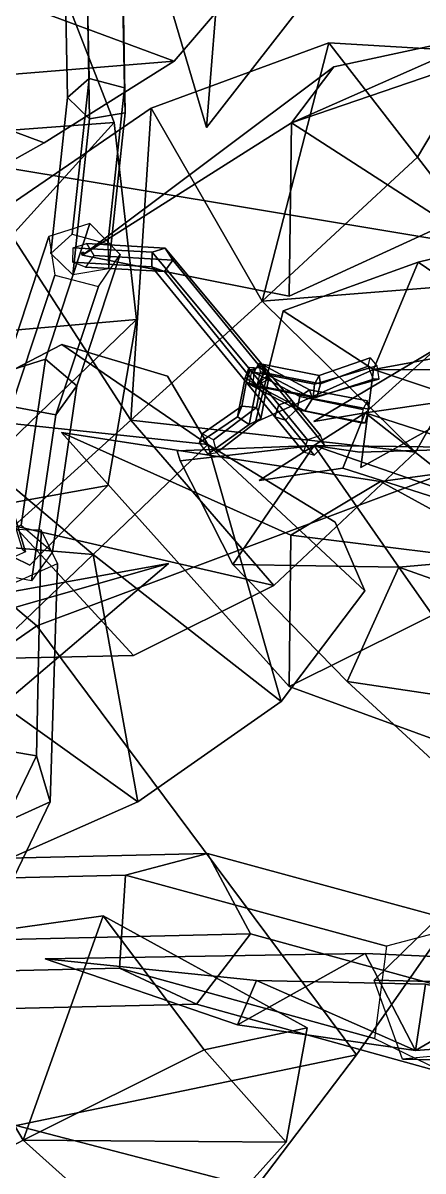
# Model space of a CAD drawing. Header units: metres. Extents: x -208 to 315, y -224 to 287.
# Drawn here: x 162.15 to 174.87, y 115.79 to 152.3 of the extents above; entities that cross this region are included whole.
import ezdxf

# ---------------------------------------------------------------- set-up
doc = ezdxf.new("R2010")
doc.units = ezdxf.units.M

msp = doc.modelspace()

# ---------------------------------------------------------------- linework, layer by layer
at = {"layer": 'Breeder_Intrnd', "color": 3}
for points in [[(164.252, 150.5368, 703.6638), (164.1252, 156.3214, 706.4879), (163.4504, 155.8794, 707.3523), (163.5708, 149.9271, 704.4135)], [(165.379, 150.2373, 703.8592), (165.2585, 156.1896, 706.798), (164.1252, 156.3214, 706.4879), (164.252, 150.5368, 703.6638)], [(165.4048, 149.4397, 704.7316), (165.2947, 155.665, 707.8569), (165.2585, 156.1896, 706.798), (165.379, 150.2373, 703.8592)], [(163.5708, 149.9271, 704.4135), (163.4504, 155.8794, 707.3523), (164.1604, 155.4703, 708.2047), (164.2704, 149.2451, 705.0793)], [(164.2704, 149.2451, 705.0793), (164.1604, 155.4703, 708.2047), (165.2947, 155.665, 707.8569), (165.4048, 149.4397, 704.7316)], [(163.7177, 145.5768, 699.1446), (164.252, 150.5368, 703.6638), (163.5708, 149.9271, 704.4135), (163.0366, 144.9671, 699.8943)], [(164.8447, 145.2773, 699.34), (165.379, 150.2373, 703.8592), (164.252, 150.5368, 703.6638), (163.7177, 145.5768, 699.1446)], [(164.8705, 144.4797, 700.2124), (165.4048, 149.4397, 704.7316), (165.379, 150.2373, 703.8592), (164.8447, 145.2773, 699.34)], [(163.0366, 144.9671, 699.8943), (163.5708, 149.9271, 704.4135), (164.2704, 149.2451, 705.0793), (163.7362, 144.2851, 700.5602)], [(163.7362, 144.2851, 700.5602), (164.2704, 149.2451, 705.0793), (165.4048, 149.4397, 704.7316), (164.8705, 144.4797, 700.2124)], [(162.8714, 141.6097, 692.1566), (164.2798, 145.9191, 699.1703), (162.9769, 145.5044, 699.6867), (161.5685, 141.195, 692.673)], [(163.8654, 140.761, 692.7545), (165.2426, 144.9335, 699.5797), (164.2798, 145.9191, 699.1703), (162.8714, 141.6097, 692.1566)], [(161.5685, 141.195, 692.673), (162.9769, 145.5044, 699.6867), (163.1658, 144.2726, 700.4028), (161.7885, 140.1001, 693.5776)], [(163.2, 139.8334, 693.6278), (164.5581, 143.9218, 700.337), (165.2426, 144.9335, 699.5797), (163.8654, 140.761, 692.7545)], [(161.7885, 140.1001, 693.5776), (163.1658, 144.2726, 700.4028), (164.5581, 143.9218, 700.337), (163.2, 139.8334, 693.6278)], [(162.0938, 136.3288, 685.9543), (162.8714, 141.6097, 692.1566), (161.5685, 141.195, 692.673), (160.7908, 135.9141, 686.4707)], [(163.0878, 135.4801, 686.5522), (163.8654, 140.761, 692.7545), (162.8714, 141.6097, 692.1566), (162.0938, 136.3288, 685.9543)], [(162.4224, 134.5524, 687.4255), (163.2, 139.8334, 693.6278), (163.8654, 140.761, 692.7545), (163.0878, 135.4801, 686.5522)], [(161.0109, 134.8191, 687.3754), (161.7885, 140.1001, 693.5776), (163.2, 139.8334, 693.6278), (162.4224, 134.5524, 687.4255)], [(162.5857, 128.9889, 679.7043), (162.735, 136.1707, 685.8619), (161.043, 136.2032, 685.8706), (160.9442, 129.2678, 680.0068)], [(163.0204, 127.5283, 680.4404), (163.2518, 135.1112, 687.0761), (162.735, 136.1707, 685.8619), (162.5857, 128.9889, 679.7043)], [(161.6172, 126.8968, 681.2109), (161.8486, 134.4797, 687.8467), (163.2518, 135.1112, 687.0761), (163.0204, 127.5283, 680.4404)], [(160.2929, 124.2424, 671.6395), (162.5857, 128.9889, 679.7043), (160.9442, 129.2678, 680.0068), (158.6514, 124.5213, 671.942)], [(160.7276, 122.7818, 672.3755), (163.0204, 127.5283, 680.4404), (162.5857, 128.9889, 679.7043), (160.2929, 124.2424, 671.6395)], [(159.3244, 122.1503, 673.1461), (161.6172, 126.8968, 681.2109), (163.0204, 127.5283, 680.4404), (160.7276, 122.7818, 672.3755)], [(160.2957, 125.7065, 671.9153), (168.0204, 125.8829, 686.9381), (165.4111, 125.1939, 688.2878), (157.6865, 125.0174, 673.265)], [(161.6583, 123.1573, 671.2446), (169.3829, 123.3338, 686.2675), (168.0204, 125.8829, 686.9381), (160.2957, 125.7065, 671.9153)], [(168.0204, 125.8829, 686.9381), (176.3174, 123.626, 701.8253), (173.7082, 122.937, 703.175), (165.4111, 125.1939, 688.2878)], [(169.3829, 123.3338, 686.2675), (177.4839, 121.1023, 700.7884), (176.3174, 123.626, 701.8253), (168.0204, 125.8829, 686.9381)], [(157.6865, 125.0174, 673.265), (165.4111, 125.1939, 688.2878), (165.2239, 122.2354, 688.4189), (157.4992, 122.059, 673.3961)], [(165.4111, 125.1939, 688.2878), (173.7082, 122.937, 703.175), (173.3248, 120.004, 702.9398), (165.2239, 122.2354, 688.4189)], [(175.1345, 123.6261, 702.1576), (182.5146, 123.462, 715.7205), (180.6995, 121.6935, 716.6868), (173.3194, 121.8575, 703.124)], [(159.9399, 120.916, 672.1545), (167.6645, 121.0924, 687.1774), (169.3829, 123.3338, 686.2675), (161.6583, 123.1573, 671.2446)], [(167.6645, 121.0924, 687.1774), (175.6449, 118.8766, 701.4733), (177.4839, 121.1023, 700.7884), (169.3829, 123.3338, 686.2675)], [(157.4992, 122.059, 673.3961), (165.2239, 122.2354, 688.4189), (167.6645, 121.0924, 687.1774), (159.9399, 120.916, 672.1545)], [(165.2239, 122.2354, 688.4189), (173.3248, 120.004, 702.9398), (175.6449, 118.8766, 701.4733), (167.6645, 121.0924, 687.1774)], [(173.3194, 121.8575, 703.124), (180.6995, 121.6935, 716.6868), (181.5953, 119.1863, 716.169), (174.2152, 119.3504, 702.6061)], [(174.2152, 119.3504, 702.6061), (181.5953, 119.1863, 716.169), (184.0105, 119.419, 714.8576), (176.6304, 119.5831, 701.2947)]]:
    msp.add_3dface(points, dxfattribs=at)
at = {"layer": 'Breeder_Leaf', "color": 3}
for points in [[(167.9827, 148.9735, 743.8813), (165.5126, 157.3244, 741.184), (168.4257, 154.39, 740.4504)], [(167.9827, 148.9735, 743.8813), (168.4257, 154.39, 740.4504), (165.5126, 157.3244, 741.184)], [(157.7168, 156.6407, 686.6744), (162.5968, 155.4608, 688.2031), (158.3412, 148.6312, 685.4824)], [(157.7168, 156.6407, 686.6744), (158.3412, 148.6312, 685.4824), (162.5968, 155.4608, 688.2031)], [(158.3412, 148.6312, 685.4824), (162.5968, 155.4608, 688.2031), (165.0556, 149.1283, 686.6712)], [(158.3412, 148.6312, 685.4824), (165.0556, 149.1283, 686.6712), (162.5968, 155.4608, 688.2031)], [(161.1065, 153.257, 681.1345), (170.5013, 155.212, 680.3602), (166.9548, 151.0798, 684.254)], [(161.1065, 153.257, 681.1345), (166.9548, 151.0798, 684.254), (170.5013, 155.212, 680.3602)], [(172.5272, 154.8055, 739.1785), (167.9827, 148.9735, 743.8813), (168.4257, 154.39, 740.4504)], [(172.5272, 154.8055, 739.1785), (168.4257, 154.39, 740.4504), (167.9827, 148.9735, 743.8813)], [(166.9548, 151.0798, 684.254), (157.833, 150.3448, 684.9554), (161.1065, 153.257, 681.1345)], [(166.9548, 151.0798, 684.254), (161.1065, 153.257, 681.1345), (157.833, 150.3448, 684.9554)], [(166.2317, 149.5888, 676.4858), (171.8714, 151.6681, 672.8021), (169.7594, 143.4522, 674.5369)], [(166.2317, 149.5888, 676.4858), (169.7594, 143.4522, 674.5369), (171.8714, 151.6681, 672.8021)], [(169.7594, 143.4522, 674.5369), (171.8714, 151.6681, 672.8021), (174.6911, 148.0324, 669.991)], [(169.7594, 143.4522, 674.5369), (174.6911, 148.0324, 669.991), (171.8714, 151.6681, 672.8021)], [(171.8714, 151.6681, 672.8021), (176.6826, 151.3845, 662.9686), (174.6911, 148.0324, 669.991)], [(171.8714, 151.6681, 672.8021), (174.6911, 148.0324, 669.991), (176.6826, 151.3845, 662.9686)], [(176.6826, 151.3845, 662.9686), (177.7255, 144.0877, 671.6569), (174.6911, 148.0324, 669.991)], [(176.6826, 151.3845, 662.9686), (174.6911, 148.0324, 669.991), (177.7255, 144.0877, 671.6569)], [(130.2476, 110.6597, 157.3264), (141.2963, 151.0705, 141.5739), (162.5926, 133.1318, 142.7874)], [(130.2476, 110.6597, 157.3264), (162.5926, 133.1318, 142.7874), (141.2963, 151.0705, 141.5739)], [(141.2963, 151.0705, 141.5739), (189.2397, 143.1058, 112.5492), (162.5926, 133.1318, 142.7874)], [(141.2963, 151.0705, 141.5739), (162.5926, 133.1318, 142.7874), (189.2397, 143.1058, 112.5492)], [(166.9548, 151.0798, 684.254), (162.8283, 148.491, 686.9802), (157.833, 150.3448, 684.9554)], [(166.9548, 151.0798, 684.254), (157.833, 150.3448, 684.9554), (162.8283, 148.491, 686.9802)], [(157.833, 150.3448, 684.9554), (162.8283, 148.491, 686.9802), (159.0038, 146.3451, 686.3881)], [(157.833, 150.3448, 684.9554), (159.0038, 146.3451, 686.3881), (162.8283, 148.491, 686.9802)], [(161.3346, 146.2354, 679.4082), (166.2317, 149.5888, 676.4858), (165.5783, 139.6706, 677.8445)], [(161.3346, 146.2354, 679.4082), (165.5783, 139.6706, 677.8445), (166.2317, 149.5888, 676.4858)], [(165.5783, 139.6706, 677.8445), (166.2317, 149.5888, 676.4858), (169.7594, 143.4522, 674.5369)], [(165.5783, 139.6706, 677.8445), (169.7594, 143.4522, 674.5369), (166.2317, 149.5888, 676.4858)], [(165.0556, 149.1283, 686.6712), (158.8166, 142.2585, 684.1093), (158.3412, 148.6312, 685.4824)], [(165.0556, 149.1283, 686.6712), (158.3412, 148.6312, 685.4824), (158.8166, 142.2585, 684.1093)], [(158.8166, 142.2585, 684.1093), (165.0556, 149.1283, 686.6712), (165.7603, 142.8729, 684.3936)], [(158.8166, 142.2585, 684.1093), (165.7603, 142.8729, 684.3936), (165.0556, 149.1283, 686.6712)], [(174.6911, 148.0324, 669.991), (177.7255, 144.0877, 671.6569), (169.7594, 143.4522, 674.5369)], [(174.6911, 148.0324, 669.991), (169.7594, 143.4522, 674.5369), (177.7255, 144.0877, 671.6569)], [(161.867, 136.3103, 680.7994), (161.3346, 146.2354, 679.4082), (165.5783, 139.6706, 677.8445)], [(161.867, 136.3103, 680.7994), (165.5783, 139.6706, 677.8445), (161.3346, 146.2354, 679.4082)], [(174.718, 144.6894, 701.1871), (180.757, 146.166, 698.9249), (178.3641, 142.2154, 707.8306)], [(174.718, 144.6894, 701.1871), (178.3641, 142.2154, 707.8306), (180.757, 146.166, 698.9249)], [(173.2948, 141.2746, 710.5165), (170.4295, 143.1484, 704.2681), (174.718, 144.6894, 701.1871)], [(173.2948, 141.2746, 710.5165), (174.718, 144.6894, 701.1871), (170.4295, 143.1484, 704.2681)], [(173.2948, 141.2746, 710.5165), (174.718, 144.6894, 701.1871), (178.3641, 142.2154, 707.8306)], [(173.2948, 141.2746, 710.5165), (178.3641, 142.2154, 707.8306), (174.718, 144.6894, 701.1871)], [(169.7594, 143.4522, 674.5369), (177.7255, 144.0877, 671.6569), (174.6267, 138.6543, 674.7177)], [(169.7594, 143.4522, 674.5369), (174.6267, 138.6543, 674.7177), (177.7255, 144.0877, 671.6569)], [(174.6267, 138.6543, 674.7177), (165.5783, 139.6706, 677.8445), (169.7594, 143.4522, 674.5369)], [(174.6267, 138.6543, 674.7177), (169.7594, 143.4522, 674.5369), (165.5783, 139.6706, 677.8445)], [(173.2948, 141.2746, 710.5165), (169.5413, 139.6075, 707.3619), (170.4295, 143.1484, 704.2681)], [(173.2948, 141.2746, 710.5165), (170.4295, 143.1484, 704.2681), (169.5413, 139.6075, 707.3619)], [(165.7603, 142.8729, 684.3936), (159.2404, 136.5873, 682.903), (158.8166, 142.2585, 684.1093)], [(165.7603, 142.8729, 684.3936), (158.8166, 142.2585, 684.1093), (159.2404, 136.5873, 682.903)], [(165.7603, 142.8729, 684.3936), (164.8523, 137.5842, 682.8549), (159.2404, 136.5873, 682.903)], [(165.7603, 142.8729, 684.3936), (159.2404, 136.5873, 682.903), (164.8523, 137.5842, 682.8549)], [(189.2397, 143.1058, 112.5492), (172.7513, 119.4898, 163.922), (162.5926, 133.1318, 142.7874)], [(189.2397, 143.1058, 112.5492), (162.5926, 133.1318, 142.7874), (172.7513, 119.4898, 163.922)], [(159.1046, 139.8453, 715.4055), (163.3886, 142.0703, 712.6022), (168.0323, 138.8897, 713.5024)], [(159.1046, 139.8453, 715.4055), (168.0323, 138.8897, 713.5024), (163.3886, 142.0703, 712.6022)], [(168.0323, 138.8897, 713.5024), (163.3886, 142.0703, 712.6022), (166.7418, 141.0668, 709.8945)], [(168.0323, 138.8897, 713.5024), (166.7418, 141.0668, 709.8945), (163.3886, 142.0703, 712.6022)], [(181.8718, 141.2509, 713.7837), (173.2948, 141.2746, 710.5165), (178.3641, 142.2154, 707.8306)], [(181.8718, 141.2509, 713.7837), (178.3641, 142.2154, 707.8306), (173.2948, 141.2746, 710.5165)], [(173.0294, 139.8962, 712.2617), (171.4004, 139.6246, 707.3533), (175.2957, 141.9466, 705.8256)], [(173.0294, 139.8962, 712.2617), (175.2957, 141.9466, 705.8256), (171.4004, 139.6246, 707.3533)], [(173.0294, 139.8962, 712.2617), (175.2957, 141.9466, 705.8256), (180.7143, 141.0026, 705.9022)], [(173.0294, 139.8962, 712.2617), (180.7143, 141.0026, 705.9022), (175.2957, 141.9466, 705.8256)], [(173.2948, 141.2746, 710.5165), (176.5443, 140.1937, 715.0731), (172.8915, 138.1661, 713.6143)], [(173.2948, 141.2746, 710.5165), (172.8915, 138.1661, 713.6143), (176.5443, 140.1937, 715.0731)], [(173.0294, 139.8962, 712.2617), (180.7143, 141.0026, 705.9022), (178.5181, 138.1318, 713.0076)], [(173.0294, 139.8962, 712.2617), (178.5181, 138.1318, 713.0076), (180.7143, 141.0026, 705.9022)], [(181.8718, 141.2509, 713.7837), (176.5443, 140.1937, 715.0731), (173.2948, 141.2746, 710.5165)], [(181.8718, 141.2509, 713.7837), (173.2948, 141.2746, 710.5165), (176.5443, 140.1937, 715.0731)], [(164.3868, 135.393, 716.3798), (155.3157, 136.1585, 719.5125), (159.1046, 139.8453, 715.4055)], [(164.3868, 135.393, 716.3798), (159.1046, 139.8453, 715.4055), (155.3157, 136.1585, 719.5125)], [(159.1046, 139.8453, 715.4055), (168.0323, 138.8897, 713.5024), (164.3868, 135.393, 716.3798)], [(159.1046, 139.8453, 715.4055), (164.3868, 135.393, 716.3798), (168.0323, 138.8897, 713.5024)], [(173.0294, 139.8962, 712.2617), (172.3217, 138.1453, 717.6397), (169.6638, 137.7458, 714.1244)], [(173.0294, 139.8962, 712.2617), (169.6638, 137.7458, 714.1244), (172.3217, 138.1453, 717.6397)], [(177.2676, 136.5654, 719.6902), (172.3217, 138.1453, 717.6397), (173.0294, 139.8962, 712.2617)], [(177.2676, 136.5654, 719.6902), (173.0294, 139.8962, 712.2617), (172.3217, 138.1453, 717.6397)], [(177.2676, 136.5654, 719.6902), (173.0294, 139.8962, 712.2617), (178.5181, 138.1318, 713.0076)], [(177.2676, 136.5654, 719.6902), (178.5181, 138.1318, 713.0076), (173.0294, 139.8962, 712.2617)], [(170.1245, 134.4095, 677.2723), (161.867, 136.3103, 680.7994), (165.5783, 139.6706, 677.8445)], [(170.1245, 134.4095, 677.2723), (165.5783, 139.6706, 677.8445), (161.867, 136.3103, 680.7994)], [(165.5783, 139.6706, 677.8445), (174.6267, 138.6543, 674.7177), (170.1245, 134.4095, 677.2723)], [(165.5783, 139.6706, 677.8445), (170.1245, 134.4095, 677.2723), (174.6267, 138.6543, 674.7177)], [(170.6185, 131.1968, 742.6792), (163.3815, 139.2732, 744.2035), (170.6647, 136.0096, 745.1094)], [(170.6185, 131.1968, 742.6792), (170.6647, 136.0096, 745.1094), (163.3815, 139.2732, 744.2035)], [(163.3815, 139.2732, 744.2035), (173.5158, 137.7155, 749.172), (170.6647, 136.0096, 745.1094)], [(163.3815, 139.2732, 744.2035), (170.6647, 136.0096, 745.1094), (173.5158, 137.7155, 749.172)], [(168.0323, 138.8897, 713.5024), (170.3558, 130.725, 718.8563), (164.3868, 135.393, 716.3798)], [(168.0323, 138.8897, 713.5024), (164.3868, 135.393, 716.3798), (170.3558, 130.725, 718.8563)], [(171.4082, 138.8635, 713.5592), (167.153, 138.3694, 717.3193), (167.0532, 138.6917, 712.907)], [(171.4082, 138.8635, 713.5592), (167.0532, 138.6917, 712.907), (167.153, 138.3694, 717.3193)], [(168.8201, 135.0817, 721.5115), (167.153, 138.3694, 717.3193), (171.4082, 138.8635, 713.5592)], [(168.8201, 135.0817, 721.5115), (171.4082, 138.8635, 713.5592), (167.153, 138.3694, 717.3193)], [(168.0323, 138.8897, 713.5024), (172.0799, 136.4216, 711.4179), (173.0209, 134.2433, 715.5735)], [(168.0323, 138.8897, 713.5024), (173.0209, 134.2433, 715.5735), (172.0799, 136.4216, 711.4179)], [(168.0323, 138.8897, 713.5024), (173.0209, 134.2433, 715.5735), (170.3558, 130.725, 718.8563)], [(168.0323, 138.8897, 713.5024), (170.3558, 130.725, 718.8563), (173.0209, 134.2433, 715.5735)], [(168.8201, 135.0817, 721.5115), (171.4082, 138.8635, 713.5592), (174.1037, 134.9919, 716.9564)], [(168.8201, 135.0817, 721.5115), (174.1037, 134.9919, 716.9564), (171.4082, 138.8635, 713.5592)], [(171.4082, 138.8635, 713.5592), (172.8663, 138.6535, 708.5944), (177.4848, 138.7917, 709.8396)], [(171.4082, 138.8635, 713.5592), (177.4848, 138.7917, 709.8396), (172.8663, 138.6535, 708.5944)], [(171.4082, 138.8635, 713.5592), (177.4848, 138.7917, 709.8396), (180.8611, 135.5859, 712.7688)], [(171.4082, 138.8635, 713.5592), (180.8611, 135.5859, 712.7688), (177.4848, 138.7917, 709.8396)], [(171.4082, 138.8635, 713.5592), (180.8611, 135.5859, 712.7688), (174.1037, 134.9919, 716.9564)], [(171.4082, 138.8635, 713.5592), (174.1037, 134.9919, 716.9564), (180.8611, 135.5859, 712.7688)], [(178.3711, 135.0522, 742.7308), (173.5158, 137.7155, 749.172), (180.3497, 138.6398, 748.2042)], [(178.3711, 135.0522, 742.7308), (180.3497, 138.6398, 748.2042), (173.5158, 137.7155, 749.172)], [(170.6647, 136.0096, 745.1094), (173.5158, 137.7155, 749.172), (178.3711, 135.0522, 742.7308)], [(170.6647, 136.0096, 745.1094), (178.3711, 135.0522, 742.7308), (173.5158, 137.7155, 749.172)], [(159.2404, 136.5873, 682.903), (164.8523, 137.5842, 682.8549), (162.3705, 135.0512, 680.2078)], [(159.2404, 136.5873, 682.903), (162.3705, 135.0512, 680.2078), (164.8523, 137.5842, 682.8549)], [(161.867, 136.3103, 680.7994), (165.6687, 132.1842, 679.7934), (161.2454, 132.0853, 679.7114)], [(161.867, 136.3103, 680.7994), (161.2454, 132.0853, 679.7114), (165.6687, 132.1842, 679.7934)], [(170.1245, 134.4095, 677.2723), (165.6687, 132.1842, 679.7934), (161.867, 136.3103, 680.7994)], [(170.1245, 134.4095, 677.2723), (161.867, 136.3103, 680.7994), (165.6687, 132.1842, 679.7934)], [(155.3157, 136.1585, 719.5125), (164.3868, 135.393, 716.3798), (160.291, 131.4705, 719.6296)], [(155.3157, 136.1585, 719.5125), (160.291, 131.4705, 719.6296), (164.3868, 135.393, 716.3798)], [(178.3711, 135.0522, 742.7308), (170.6185, 131.1968, 742.6792), (170.6647, 136.0096, 745.1094)], [(178.3711, 135.0522, 742.7308), (170.6647, 136.0096, 745.1094), (170.6185, 131.1968, 742.6792)], [(180.8611, 135.5859, 712.7688), (183.5528, 131.6447, 717.3502), (174.1037, 134.9919, 716.9564)], [(180.8611, 135.5859, 712.7688), (174.1037, 134.9919, 716.9564), (183.5528, 131.6447, 717.3502)], [(164.3868, 135.393, 716.3798), (165.8082, 127.5281, 722.4435), (160.291, 131.4705, 719.6296)], [(164.3868, 135.393, 716.3798), (160.291, 131.4705, 719.6296), (165.8082, 127.5281, 722.4435)], [(170.3558, 130.725, 718.8563), (165.8082, 127.5281, 722.4435), (164.3868, 135.393, 716.3798)], [(170.3558, 130.725, 718.8563), (164.3868, 135.393, 716.3798), (165.8082, 127.5281, 722.4435)], [(174.1037, 134.9919, 716.9564), (172.4595, 131.3573, 725.7182), (168.8201, 135.0817, 721.5115)], [(174.1037, 134.9919, 716.9564), (168.8201, 135.0817, 721.5115), (172.4595, 131.3573, 725.7182)], [(176.2225, 129.1561, 738.9202), (170.6185, 131.1968, 742.6792), (178.3711, 135.0522, 742.7308)], [(176.2225, 129.1561, 738.9202), (178.3711, 135.0522, 742.7308), (170.6185, 131.1968, 742.6792)], [(172.4595, 131.3573, 725.7182), (174.1037, 134.9919, 716.9564), (177.1408, 130.6518, 720.7855)], [(172.4595, 131.3573, 725.7182), (177.1408, 130.6518, 720.7855), (174.1037, 134.9919, 716.9564)], [(174.1037, 134.9919, 716.9564), (183.5528, 131.6447, 717.3502), (177.1408, 130.6518, 720.7855)], [(174.1037, 134.9919, 716.9564), (177.1408, 130.6518, 720.7855), (183.5528, 131.6447, 717.3502)], [(162.5926, 133.1318, 142.7874), (172.7513, 119.4898, 163.922), (130.2476, 110.6597, 157.3264)], [(162.5926, 133.1318, 142.7874), (130.2476, 110.6597, 157.3264), (172.7513, 119.4898, 163.922)], [(165.8082, 127.5281, 722.4435), (159.9039, 124.9181, 725.2764), (160.291, 131.4705, 719.6296)], [(165.8082, 127.5281, 722.4435), (160.291, 131.4705, 719.6296), (159.9039, 124.9181, 725.2764)], [(177.1408, 130.6518, 720.7855), (177.1677, 127.0246, 728.4666), (172.4595, 131.3573, 725.7182)], [(177.1408, 130.6518, 720.7855), (172.4595, 131.3573, 725.7182), (177.1677, 127.0246, 728.4666)], [(127.5404, 126.1876, 66.7186), (173.3814, 114.26, 60.7874), (120.2349, 73.1195, 87.6779)], [(127.5404, 126.1876, 66.7186), (120.2349, 73.1195, 87.6779), (173.3814, 114.26, 60.7874)], [(158.455, 123.0226, 632.4598), (164.7008, 123.9078, 629.3125), (162.1574, 116.7687, 633.5)], [(158.455, 123.0226, 632.4598), (162.1574, 116.7687, 633.5), (164.7008, 123.9078, 629.3125)], [(162.1574, 116.7687, 633.5), (164.7008, 123.9078, 629.3125), (167.9082, 119.6436, 628.5375)], [(162.1574, 116.7687, 633.5), (167.9082, 119.6436, 628.5375), (164.7008, 123.9078, 629.3125)], [(164.7008, 123.9078, 629.3125), (171.1865, 120.3478, 621.2386), (167.9082, 119.6436, 628.5375)], [(164.7008, 123.9078, 629.3125), (167.9082, 119.6436, 628.5375), (171.1865, 120.3478, 621.2386)], [(157.3814, 114.2301, 637.1699), (158.455, 123.0226, 632.4598), (162.1574, 116.7687, 633.5)], [(157.3814, 114.2301, 637.1699), (162.1574, 116.7687, 633.5), (158.455, 123.0226, 632.4598)], [(171.1865, 120.3478, 621.2386), (170.5206, 116.7051, 632.0138), (167.9082, 119.6436, 628.5375)], [(171.1865, 120.3478, 621.2386), (167.9082, 119.6436, 628.5375), (170.5206, 116.7051, 632.0138)], [(130.2476, 110.6597, 157.3264), (172.7513, 119.4898, 163.922), (152.7804, 93.1515, 178.1769)], [(130.2476, 110.6597, 157.3264), (152.7804, 93.1515, 178.1769), (172.7513, 119.4898, 163.922)], [(167.9082, 119.6436, 628.5375), (170.5206, 116.7051, 632.0138), (162.1574, 116.7687, 633.5)], [(167.9082, 119.6436, 628.5375), (162.1574, 116.7687, 633.5), (170.5206, 116.7051, 632.0138)], [(166.8221, 112.5891, 636.2414), (157.3814, 114.2301, 637.1699), (162.1574, 116.7687, 633.5)], [(166.8221, 112.5891, 636.2414), (162.1574, 116.7687, 633.5), (157.3814, 114.2301, 637.1699)], [(162.1574, 116.7687, 633.5), (170.5206, 116.7051, 632.0138), (166.8221, 112.5891, 636.2414)], [(162.1574, 116.7687, 633.5), (166.8221, 112.5891, 636.2414), (170.5206, 116.7051, 632.0138)]]:
    msp.add_3dface(points, dxfattribs=at)
at = {"layer": 'Breeder_Mrstm', "color": 3}
for points in [[(164.0181, 144.9734, 699.9049), (164.0317, 144.9697, 699.9472), (164.0283, 144.9923, 699.9321)], [(164.0181, 144.9734, 699.9049), (164.0283, 144.9923, 699.9321), (164.0317, 144.9697, 699.9472)], [(164.026, 144.9491, 699.9163), (164.0317, 144.9697, 699.9472), (164.0181, 144.9734, 699.9049)], [(164.026, 144.9491, 699.9163), (164.0181, 144.9734, 699.9049), (164.0317, 144.9697, 699.9472)], [(164.026, 144.9491, 699.9163), (164.0181, 144.9734, 699.9049), (164.0425, 144.9144, 699.8332)], [(164.026, 144.9491, 699.9163), (164.0425, 144.9144, 699.8332), (164.0181, 144.9734, 699.9049)], [(164.024, 144.9635, 699.9079), (164.0281, 144.9831, 699.9397), (164.0342, 144.9818, 699.8946)], [(164.024, 144.9635, 699.9079), (164.0342, 144.9818, 699.8946), (164.0281, 144.9831, 699.9397)], [(164.0425, 144.9144, 699.8332), (164.024, 144.9635, 699.9079), (164.0342, 144.9818, 699.8946)], [(164.0425, 144.9144, 699.8332), (164.0342, 144.9818, 699.8946), (164.024, 144.9635, 699.9079)], [(164.026, 144.9491, 699.9163), (164.0494, 144.9506, 699.9553), (164.0317, 144.9697, 699.9472)], [(164.026, 144.9491, 699.9163), (164.0317, 144.9697, 699.9472), (164.0494, 144.9506, 699.9553)], [(164.0439, 144.933, 699.9225), (164.0494, 144.9506, 699.9553), (164.026, 144.9491, 699.9163)], [(164.0439, 144.933, 699.9225), (164.026, 144.9491, 699.9163), (164.0494, 144.9506, 699.9553)], [(164.0425, 144.9144, 699.8332), (164.0439, 144.933, 699.9225), (164.026, 144.9491, 699.9163)], [(164.0425, 144.9144, 699.8332), (164.026, 144.9491, 699.9163), (164.0439, 144.933, 699.9225)], [(164.0342, 144.9818, 699.8946), (164.0281, 144.9831, 699.9397), (164.0417, 145.002, 699.9254)], [(164.0342, 144.9818, 699.8946), (164.0417, 145.002, 699.9254), (164.0281, 144.9831, 699.9397)], [(164.0337, 144.9319, 699.9272), (164.0657, 144.948, 699.9536), (164.0389, 144.9538, 699.9536)], [(164.0337, 144.9319, 699.9272), (164.0389, 144.9538, 699.9536), (164.0657, 144.948, 699.9536)], [(164.061, 144.9287, 699.9217), (164.0657, 144.948, 699.9536), (164.0337, 144.9319, 699.9272)], [(164.061, 144.9287, 699.9217), (164.0337, 144.9319, 699.9272), (164.0657, 144.948, 699.9536)], [(164.0342, 144.9818, 699.8946), (164.0417, 145.002, 699.9254), (164.0569, 144.9945, 699.8842)], [(164.0342, 144.9818, 699.8946), (164.0569, 144.9945, 699.8842), (164.0417, 145.002, 699.9254)], [(164.0342, 144.9818, 699.8946), (164.0569, 144.9945, 699.8842), (164.0425, 144.9144, 699.8332)], [(164.0342, 144.9818, 699.8946), (164.0425, 144.9144, 699.8332), (164.0569, 144.9945, 699.8842)], [(164.0569, 144.9945, 699.8842), (164.0417, 145.002, 699.9254), (164.066, 145.0087, 699.9144)], [(164.0569, 144.9945, 699.8842), (164.066, 145.0087, 699.9144), (164.0417, 145.002, 699.9254)], [(164.0425, 144.9144, 699.8332), (164.0492, 144.9866, 699.8887), (164.0735, 144.982, 699.8865)], [(164.0425, 144.9144, 699.8332), (164.0735, 144.982, 699.8865), (164.0492, 144.9866, 699.8887)], [(164.0735, 144.982, 699.8865), (164.096, 144.9668, 699.8933), (164.0425, 144.9144, 699.8332)], [(164.0735, 144.982, 699.8865), (164.0425, 144.9144, 699.8332), (164.096, 144.9668, 699.8933)], [(164.0425, 144.9144, 699.8332), (164.0849, 144.9706, 699.8912), (164.09, 144.9494, 699.9032)], [(164.0425, 144.9144, 699.8332), (164.09, 144.9494, 699.9032), (164.0849, 144.9706, 699.8912)], [(164.09, 144.9494, 699.9032), (164.0817, 144.9283, 699.9197), (164.0425, 144.9144, 699.8332)], [(164.09, 144.9494, 699.9032), (164.0425, 144.9144, 699.8332), (164.0817, 144.9283, 699.9197)], [(164.0492, 144.9866, 699.8887), (164.0549, 145.0079, 699.9191), (164.0735, 144.982, 699.8865)], [(164.0492, 144.9866, 699.8887), (164.0735, 144.982, 699.8865), (164.0549, 145.0079, 699.9191)], [(164.0735, 144.982, 699.8865), (164.0549, 145.0079, 699.9191), (164.0813, 145.0005, 699.9183)], [(164.0735, 144.982, 699.8865), (164.0813, 145.0005, 699.9183), (164.0549, 145.0079, 699.9191)], [(164.0821, 144.9375, 699.912), (164.0903, 144.9554, 699.9441), (164.061, 144.9287, 699.9217)], [(164.0821, 144.9375, 699.912), (164.061, 144.9287, 699.9217), (164.0903, 144.9554, 699.9441)], [(164.061, 144.9287, 699.9217), (164.0903, 144.9554, 699.9441), (164.0657, 144.948, 699.9536)], [(164.061, 144.9287, 699.9217), (164.0657, 144.948, 699.9536), (164.0903, 144.9554, 699.9441)], [(164.0735, 144.982, 699.8865), (164.0813, 145.0005, 699.9183), (164.096, 144.9668, 699.8933)], [(164.0735, 144.982, 699.8865), (164.096, 144.9668, 699.8933), (164.0813, 145.0005, 699.9183)], [(164.096, 144.9668, 699.8933), (164.0813, 145.0005, 699.9183), (164.0994, 144.981, 699.9247)], [(164.096, 144.9668, 699.8933), (164.0994, 144.981, 699.9247), (164.0813, 145.0005, 699.9183)], [(164.09, 144.9494, 699.9032), (164.096, 144.9674, 699.9356), (164.0817, 144.9283, 699.9197)], [(164.09, 144.9494, 699.9032), (164.0817, 144.9283, 699.9197), (164.096, 144.9674, 699.9356)], [(164.0817, 144.9283, 699.9197), (164.096, 144.9674, 699.9356), (164.0828, 144.9472, 699.9487)], [(164.0817, 144.9283, 699.9197), (164.0828, 144.9472, 699.9487), (164.096, 144.9674, 699.9356)], [(164.0849, 144.9706, 699.8912), (164.0932, 144.9908, 699.9218), (164.09, 144.9494, 699.9032)], [(164.0849, 144.9706, 699.8912), (164.09, 144.9494, 699.9032), (164.0932, 144.9908, 699.9218)], [(164.09, 144.9494, 699.9032), (164.0932, 144.9908, 699.9218), (164.096, 144.9674, 699.9356)], [(164.09, 144.9494, 699.9032), (164.096, 144.9674, 699.9356), (164.0932, 144.9908, 699.9218)], [(164.061, 144.9287, 699.9217), (164.0337, 144.9319, 699.9272), (164.0425, 144.9144, 699.8332)], [(164.061, 144.9287, 699.9217), (164.0425, 144.9144, 699.8332), (164.0337, 144.9319, 699.9272)], [(164.0425, 144.9144, 699.8332), (164.0821, 144.9375, 699.912), (164.061, 144.9287, 699.9217)], [(164.0425, 144.9144, 699.8332), (164.061, 144.9287, 699.9217), (164.0821, 144.9375, 699.912)]]:
    msp.add_3dface(points, dxfattribs=at)
at = {"layer": 'Breeder_Petiole', "color": 3}
for points in [[(163.7526, 145.1511, 699.9557), (166.2585, 145.0061, 706.162), (166.2466, 144.5449, 706.1561), (163.7407, 144.6899, 699.9498)], [(164.1708, 145.2842, 699.79), (166.6768, 145.1392, 705.9963), (166.2585, 145.0061, 706.162), (163.7526, 145.1511, 699.9557)], [(164.4074, 144.9021, 699.6855), (166.9133, 144.7571, 705.8918), (166.6768, 145.1392, 705.9963), (164.1708, 145.2842, 699.79)], [(166.2585, 145.0061, 706.162), (169.3712, 141.265, 711.0118), (169.2489, 140.8801, 710.7886), (166.2466, 144.5449, 706.1561)], [(166.6768, 145.1392, 705.9963), (169.7895, 141.3981, 710.8461), (169.3712, 141.265, 711.0118), (166.2585, 145.0061, 706.162)], [(166.9133, 144.7571, 705.8918), (169.9156, 141.0923, 710.5244), (169.7895, 141.3981, 710.8461), (166.6768, 145.1392, 705.9963)], [(163.7407, 144.6899, 699.9498), (166.2466, 144.5449, 706.1561), (166.649, 144.3919, 705.9901), (164.143, 144.5369, 699.7838)], [(164.143, 144.5369, 699.7838), (166.649, 144.3919, 705.9901), (166.9133, 144.7571, 705.8918), (164.4074, 144.9021, 699.6855)], [(166.649, 144.3919, 705.9901), (169.5834, 140.774, 710.4891), (169.9156, 141.0923, 710.5244), (166.9133, 144.7571, 705.8918)], [(166.2466, 144.5449, 706.1561), (169.2489, 140.8801, 710.7886), (169.5834, 140.774, 710.4891), (166.649, 144.3919, 705.9901)], [(161.8475, 135.3129, 687.1298), (159.9586, 141.5206, 688.7776), (160.3411, 141.6928, 688.5675), (162.23, 135.4851, 686.9197)], [(162.23, 135.4851, 686.9197), (160.3411, 141.6928, 688.5675), (160.2324, 141.7766, 688.127), (162.1213, 135.569, 686.4792)], [(169.3474, 141.3479, 710.9065), (169.1085, 140.1075, 712.4771), (168.9721, 139.7719, 712.1913), (169.211, 141.0124, 710.6207)], [(169.8133, 141.3151, 710.9514), (169.5744, 140.0746, 712.522), (169.1085, 140.1075, 712.4771), (169.3474, 141.3479, 710.9065)], [(169.7895, 141.3981, 710.8461), (170.7027, 140.2882, 712.2592), (170.2845, 140.1551, 712.4249), (169.3712, 141.265, 711.0118)], [(169.7329, 141.4424, 710.7894), (171.2642, 140.6359, 711.8224), (170.9592, 140.4141, 712.1015), (169.4278, 141.2206, 711.0685)], [(169.6531, 141.4699, 710.754), (171.5694, 141.0895, 711.2497), (171.4239, 140.8127, 711.5995), (169.5076, 141.1931, 711.1039)], [(169.9536, 140.96, 710.6923), (169.7146, 139.7196, 712.2629), (169.5744, 140.0746, 712.522), (169.8133, 141.3151, 710.9514)], [(169.6982, 141.2068, 710.3777), (171.6145, 140.8264, 710.8734), (171.5694, 141.0895, 711.2497), (169.6531, 141.4699, 710.754)], [(169.8254, 141.163, 710.4341), (171.3567, 140.3565, 711.4672), (171.2642, 140.6359, 711.8224), (169.7329, 141.4424, 710.7894)], [(169.9156, 141.0923, 710.5244), (170.8289, 139.9825, 711.9375), (170.7027, 140.2882, 712.2592), (169.7895, 141.3981, 710.8461)], [(171.4239, 140.8127, 711.5995), (173.3998, 141.3937, 710.877), (173.4648, 140.9717, 710.7022), (171.3827, 140.3852, 711.431)], [(171.5694, 141.0895, 711.2497), (173.1872, 141.6521, 710.548), (173.3998, 141.3937, 710.877), (171.4239, 140.8127, 711.5995)], [(171.4997, 140.3936, 710.9848), (173.2966, 140.9654, 710.2726), (173.126, 141.3835, 710.1779), (171.6145, 140.8264, 710.8734)], [(171.6145, 140.8264, 710.8734), (173.126, 141.3835, 710.1779), (173.1872, 141.6521, 710.548), (171.5694, 141.0895, 711.2497)], [(169.211, 141.0124, 710.6207), (168.9721, 139.7719, 712.1913), (169.3445, 139.5336, 712.0598), (169.5834, 140.774, 710.4891)], [(169.3712, 141.265, 711.0118), (170.2845, 140.1551, 712.4249), (170.1622, 139.7703, 712.2017), (169.2489, 140.8801, 710.7886)], [(169.4278, 141.2206, 711.0685), (170.9592, 140.4141, 712.1015), (170.8705, 140.0029, 711.9119), (169.3391, 140.8094, 710.8789)], [(169.5834, 140.774, 710.4891), (169.3445, 139.5336, 712.0598), (169.7146, 139.7196, 712.2629), (169.9536, 140.96, 710.6923)], [(169.5076, 141.1931, 711.1039), (171.4239, 140.8127, 711.5995), (171.3827, 140.3852, 711.431), (169.4664, 140.7656, 710.9353)], [(169.5834, 140.774, 710.4891), (171.4997, 140.3936, 710.9848), (171.6145, 140.8264, 710.8734), (169.6982, 141.2068, 710.3777)], [(169.5834, 140.774, 710.4891), (171.1148, 139.9675, 711.5222), (171.3567, 140.3565, 711.4672), (169.8254, 141.163, 710.4341)], [(169.5834, 140.774, 710.4891), (170.4967, 139.6642, 711.9022), (170.8289, 139.9825, 711.9375), (169.9156, 141.0923, 710.5244)], [(171.3827, 140.3852, 711.431), (173.4648, 140.9717, 710.7022), (173.2966, 140.9654, 710.2726), (171.4997, 140.3936, 710.9848)], [(169.2489, 140.8801, 710.7886), (170.1622, 139.7703, 712.2017), (170.4967, 139.6642, 711.9022), (169.5834, 140.774, 710.4891)], [(169.3391, 140.8094, 710.8789), (170.8705, 140.0029, 711.9119), (171.1148, 139.9675, 711.5222), (169.5834, 140.774, 710.4891)], [(169.4664, 140.7656, 710.9353), (171.3827, 140.3852, 711.431), (171.4997, 140.3936, 710.9848), (169.5834, 140.774, 710.4891)], [(171.2642, 140.6359, 711.8224), (173.1007, 140.2829, 712.2827), (172.9553, 140.0061, 712.6326), (170.9592, 140.4141, 712.1015)], [(171.3567, 140.3565, 711.4672), (173.1458, 140.0199, 711.9064), (173.1007, 140.2829, 712.2827), (171.2642, 140.6359, 711.8224)], [(170.7027, 140.2882, 712.2592), (171.616, 139.1784, 713.6722), (171.1977, 139.0453, 713.838), (170.2845, 140.1551, 712.4249)], [(170.8289, 139.9825, 711.9375), (171.7421, 138.8726, 713.3506), (171.616, 139.1784, 713.6722), (170.7027, 140.2882, 712.2592)], [(170.9592, 140.4141, 712.1015), (172.9553, 140.0061, 712.6326), (172.914, 139.5786, 712.464), (170.8705, 140.0029, 711.9119)], [(171.1148, 139.9675, 711.5222), (173.0311, 139.5871, 712.0178), (173.1458, 140.0199, 711.9064), (171.3567, 140.3565, 711.4672)], [(169.1085, 140.1075, 712.4771), (167.8527, 139.2319, 713.5781), (167.7487, 138.9424, 713.2342), (168.9721, 139.7719, 712.1913)], [(169.5744, 140.0746, 712.522), (168.2091, 139.0442, 713.8185), (167.8527, 139.2319, 713.5781), (169.1085, 140.1075, 712.4771)], [(169.7146, 139.7196, 712.2629), (168.3169, 138.6431, 713.6175), (168.2091, 139.0442, 713.8185), (169.5744, 140.0746, 712.522)], [(170.2845, 140.1551, 712.4249), (171.1977, 139.0453, 713.838), (171.0754, 138.6605, 713.6148), (170.1622, 139.7703, 712.2017)], [(170.4967, 139.6642, 711.9022), (171.4099, 138.5544, 713.3153), (171.7421, 138.8726, 713.3506), (170.8289, 139.9825, 711.9375)], [(170.8705, 140.0029, 711.9119), (172.914, 139.5786, 712.464), (173.0311, 139.5871, 712.0178), (171.1148, 139.9675, 711.5222)], [(168.9721, 139.7719, 712.1913), (167.7487, 138.9424, 713.2342), (168.034, 138.5806, 713.2585), (169.3445, 139.5336, 712.0598)], [(169.3445, 139.5336, 712.0598), (168.034, 138.5806, 713.2585), (168.3169, 138.6431, 713.6175), (169.7146, 139.7196, 712.2629)], [(170.1622, 139.7703, 712.2017), (171.0754, 138.6605, 713.6148), (171.4099, 138.5544, 713.3153), (170.4967, 139.6642, 711.9022)]]:
    msp.add_3dface(points, dxfattribs=at)
at = {"layer": 'Breeder_Stipule', "color": 3}
for points in [[(164.4592, 155.9034, 707.3436), (156.2221, 149.9558, 706.7161), (156.5277, 153.9335, 711.5181)], [(164.4592, 155.9034, 707.3436), (156.5277, 153.9335, 711.5181), (156.2221, 149.9558, 706.7161)], [(178.1605, 151.6727, 691.457), (177.2609, 152.029, 697.4802), (170.6854, 149.1226, 695.1025)], [(178.1605, 151.6727, 691.457), (170.6854, 149.1226, 695.1025), (177.2609, 152.029, 697.4802)], [(170.6854, 149.1226, 695.1025), (177.2609, 152.029, 697.4802), (172.0337, 150.8999, 700.6152)], [(170.6854, 149.1226, 695.1025), (172.0337, 150.8999, 700.6152), (177.2609, 152.029, 697.4802)], [(170.6854, 149.1226, 695.1025), (175.6508, 145.9215, 690.1282), (178.1605, 151.6727, 691.457)], [(170.6854, 149.1226, 695.1025), (178.1605, 151.6727, 691.457), (175.6508, 145.9215, 690.1282)], [(170.6854, 149.1226, 695.1025), (172.0337, 150.8999, 700.6152), (164.0425, 144.9144, 699.8332)], [(170.6854, 149.1226, 695.1025), (164.0425, 144.9144, 699.8332), (172.0337, 150.8999, 700.6152)], [(164.0425, 144.9144, 699.8332), (170.6123, 143.6129, 692.1677), (170.6854, 149.1226, 695.1025)], [(164.0425, 144.9144, 699.8332), (170.6854, 149.1226, 695.1025), (170.6123, 143.6129, 692.1677)], [(170.6854, 149.1226, 695.1025), (170.6123, 143.6129, 692.1677), (175.6508, 145.9215, 690.1282)], [(170.6854, 149.1226, 695.1025), (175.6508, 145.9215, 690.1282), (170.6123, 143.6129, 692.1677)], [(160.886, 134.0504, 631.3203), (157.4356, 132.4348, 629.0202), (166.7779, 135.111, 627.4732)], [(160.886, 134.0504, 631.3203), (166.7779, 135.111, 627.4732), (157.4356, 132.4348, 629.0202)], [(160.9909, 130.195, 634.3729), (160.886, 134.0504, 631.3203), (166.7779, 135.111, 627.4732)], [(160.9909, 130.195, 634.3729), (166.7779, 135.111, 627.4732), (160.886, 134.0504, 631.3203)], [(173.031, 122.7041, 741.9899), (168.9772, 120.4425, 740.3636), (162.8624, 122.5325, 743.3437)], [(173.031, 122.7041, 741.9899), (162.8624, 122.5325, 743.3437), (168.9772, 120.4425, 740.3636)], [(173.031, 122.7041, 741.9899), (174.6277, 119.6222, 737.6623), (168.9772, 120.4425, 740.3636)], [(173.031, 122.7041, 741.9899), (168.9772, 120.4425, 740.3636), (174.6277, 119.6222, 737.6623)], [(173.031, 122.7041, 741.9899), (179.4188, 122.4346, 740.1824), (174.6277, 119.6222, 737.6623)], [(173.031, 122.7041, 741.9899), (174.6277, 119.6222, 737.6623), (179.4188, 122.4346, 740.1824)], [(168.9772, 120.4425, 740.3636), (169.5811, 121.8531, 736.1862), (162.8624, 122.5325, 743.3437)], [(168.9772, 120.4425, 740.3636), (162.8624, 122.5325, 743.3437), (169.5811, 121.8531, 736.1862)], [(174.6277, 119.6222, 737.6623), (179.4188, 122.4346, 740.1824), (182.2659, 120.182, 733.5373)], [(174.6277, 119.6222, 737.6623), (182.2659, 120.182, 733.5373), (179.4188, 122.4346, 740.1824)], [(174.6277, 119.6222, 737.6623), (169.5811, 121.8531, 736.1862), (168.9772, 120.4425, 740.3636)], [(174.6277, 119.6222, 737.6623), (168.9772, 120.4425, 740.3636), (169.5811, 121.8531, 736.1862)], [(174.6277, 119.6222, 737.6623), (174.9479, 121.7268, 731.6118), (169.5811, 121.8531, 736.1862)], [(174.6277, 119.6222, 737.6623), (169.5811, 121.8531, 736.1862), (174.9479, 121.7268, 731.6118)], [(182.2659, 120.182, 733.5373), (174.9479, 121.7268, 731.6118), (174.6277, 119.6222, 737.6623)], [(182.2659, 120.182, 733.5373), (174.6277, 119.6222, 737.6623), (174.9479, 121.7268, 731.6118)]]:
    msp.add_3dface(points, dxfattribs=at)

doc.saveas('drawing.dxf')
